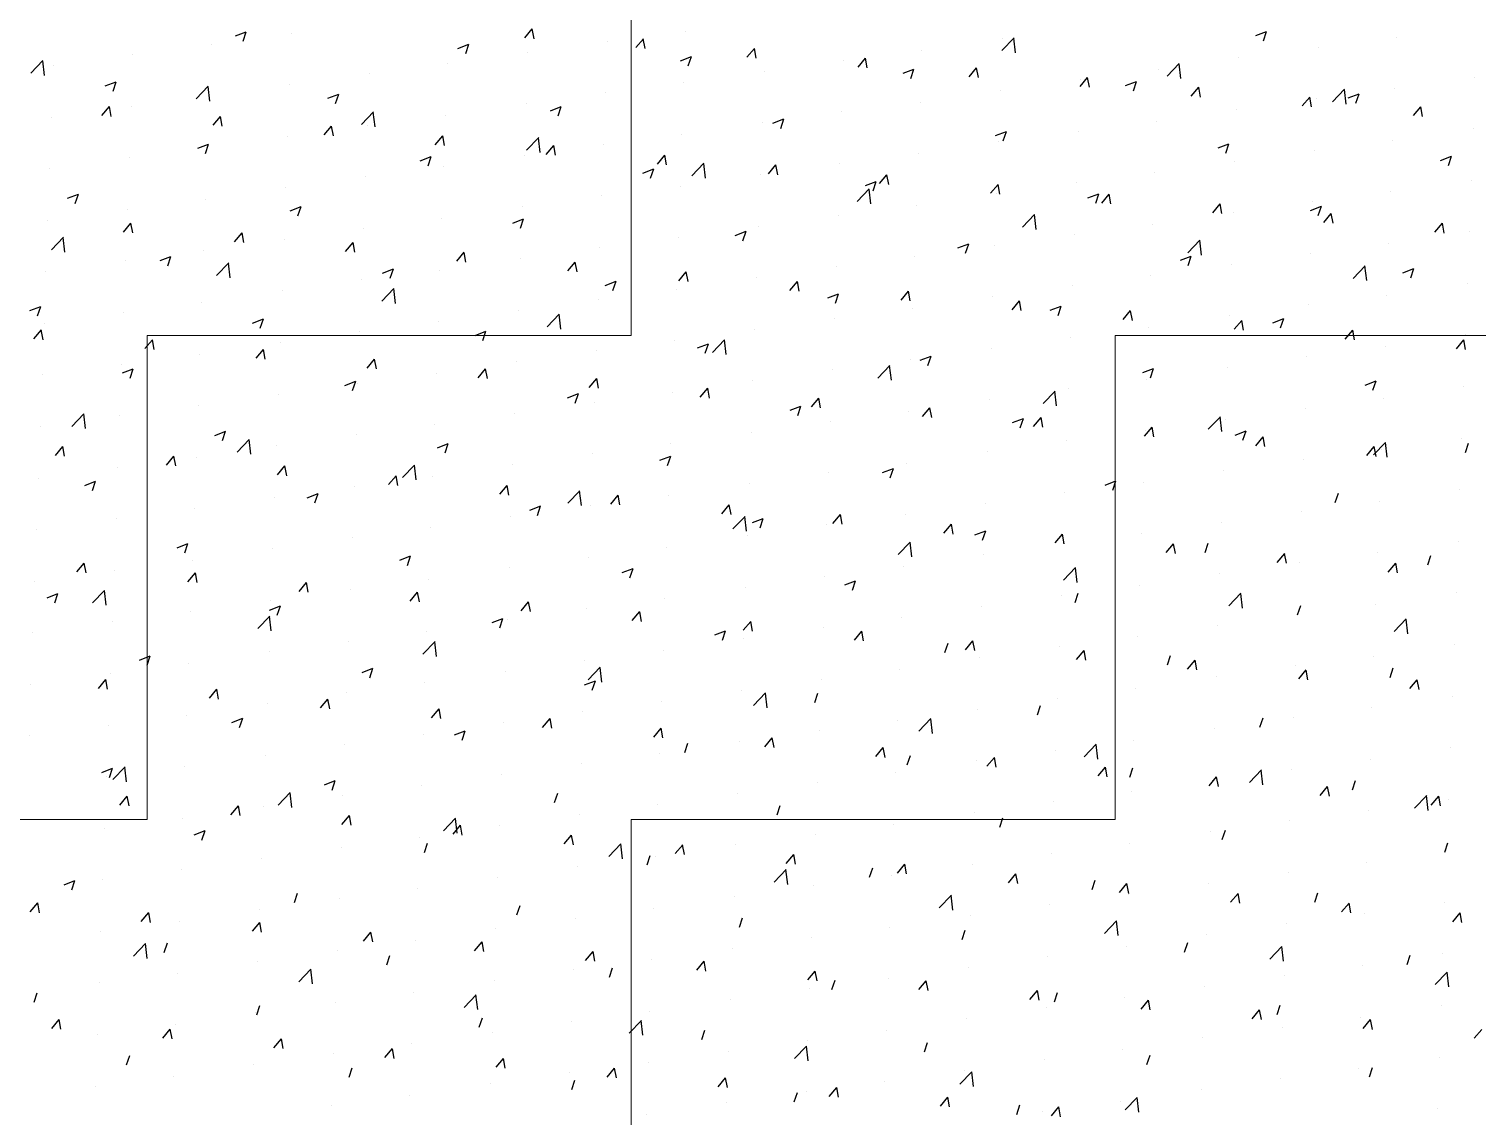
# Model space of a CAD drawing. Header units: millimetres. Extents: x 331487 to 517269, y 198509 to 399936.
# Drawn here: x 416372 to 417307, y 396661 to 397362 of the extents above; entities that cross this region are included whole.
import ezdxf

# ---------------------------------------------------------------- set-up
doc = ezdxf.new("R2010")
doc.units = ezdxf.units.MM
doc.header["$MEASUREMENT"] = 0
doc.layers.add('9th_Hatch-4', color=252, linetype='Continuous', lineweight=5)
doc.layers.add('COLUMN', color=6, linetype='Continuous')

msp = doc.modelspace()

# ---------------------------------------------------------------- linework, layer by layer
at = {"layer": '9th_Hatch-4', "linetype": 'Continuous'}
for p, q in [((416761.16, 397164.61), (416761.16, 397477.11)), ((416448.66, 397164.61), (416761.16, 397164.61)), ((416448.66, 396852.11), (416448.66, 397164.61)), ((417073.66, 397164.61), (417386.16, 397164.61)), ((417073.66, 396852.11), (417073.66, 397164.61)), ((416136.16, 396852.11), (416448.66, 396852.11)), ((416761.16, 396852.11), (417073.66, 396852.11)), ((416761.16, 396539.61), (416761.16, 396852.11))]:
    msp.add_line(p, q, dxfattribs=at)
at = {"layer": 'COLUMN', "color": 2, "linetype": 'Continuous'}
for p, q in [((416505.64, 397357.87), (416512.64, 397360.56)), ((416510.61, 397354.51), (416512.63, 397360.56)), ((416692.49, 397356.63), (416697.31, 397362.37)), ((416698.46, 397356.1), (416697.31, 397362.37)), ((416796.37, 397360.85), (416796.37, 397360.85)), ((417164.51, 397358.09), (417171.51, 397360.78)), ((417169.48, 397354.73), (417171.51, 397360.77)), ((416490, 397352.26), (416490, 397352.26)), ((416541.94, 397359.75), (416541.94, 397359.75)), ((416649.35, 397349.86), (416656.35, 397352.55)), ((416654.32, 397346.5), (416656.35, 397352.55)), ((416745.86, 397354.45), (416745.86, 397354.45)), ((416764.22, 397350.35), (416769.04, 397356.1)), ((416770.19, 397349.82), (416769.03, 397356.09)), ((417000.6, 397348.46), (417008.39, 397356.58)), ((417000.89, 397356), (417000.89, 397356)), ((417009.41, 397346.99), (417008.31, 397356.49)), ((417255.32, 397357.09), (417255.32, 397357.09)), ((416373.52, 397333.81), (416381.31, 397341.92)), ((416382.32, 397332.34), (416381.22, 397341.83)), ((416439.49, 397345.85), (416439.49, 397345.85)), ((416694.52, 397347.4), (416694.52, 397347.4)), ((416793.06, 397341.85), (416800.07, 397344.54)), ((416798.03, 397338.5), (416800.06, 397344.54)), ((416835.94, 397344.08), (416840.76, 397349.82)), ((416841.92, 397343.55), (416840.76, 397349.82)), ((416898.44, 397342.1), (416898.44, 397342.1)), ((416907.67, 397337.8), (416912.49, 397343.55)), ((416913.64, 397337.27), (416912.49, 397343.54)), ((416948.95, 397348.5), (416948.95, 397348.5)), ((417153.46, 397343.65), (417153.46, 397343.65)), ((417204.81, 397350.69), (417204.81, 397350.69)), ((416388.15, 397338.81), (416388.15, 397338.81)), ((416592.07, 397333.5), (416592.07, 397333.5)), ((416642.58, 397339.91), (416642.58, 397339.91)), ((416847.09, 397335.06), (416847.09, 397335.06)), ((416936.78, 397333.84), (416943.78, 397336.53)), ((416941.75, 397330.49), (416943.77, 397336.53)), ((416979.39, 397331.53), (416984.22, 397337.27)), ((416985.37, 397331), (416984.21, 397337.26)), ((417101.53, 397336.15), (417101.53, 397336.15)), ((417107.33, 397331.91), (417115.12, 397340.02)), ((417116.13, 397330.44), (417115.03, 397339.94)), ((416421.62, 397325.62), (416428.62, 397328.3)), ((416426.58, 397322.26), (416428.61, 397328.3)), ((416480.24, 397317.25), (416488.03, 397325.37)), ((416489.05, 397315.79), (416487.94, 397325.28)), ((416540.72, 397326.46), (416540.72, 397326.46)), ((416795.16, 397327.56), (416795.16, 397327.56)), ((417051.02, 397329.75), (417051.02, 397329.75)), ((417051.12, 397325.25), (417055.94, 397331)), ((417057.09, 397324.72), (417055.94, 397330.99)), ((417080.49, 397325.84), (417087.49, 397328.52)), ((417085.46, 397322.48), (417087.49, 397328.52)), ((417122.85, 397318.98), (417127.67, 397324.72)), ((417128.82, 397318.45), (417127.66, 397324.71)), ((417214.05, 397315.35), (417221.84, 397323.47)), ((417222.86, 397313.89), (417221.75, 397323.38)), ((417254.1, 397323.8), (417254.1, 397323.8)), ((417306.04, 397331.3), (417306.04, 397331.3)), ((416488.79, 397318.97), (416488.79, 397318.97)), ((416565.33, 397317.61), (416572.33, 397320.3)), ((416570.3, 397314.25), (416572.33, 397320.29)), ((416693.3, 397314.11), (416693.3, 397314.11)), ((416744.65, 397321.16), (416744.65, 397321.16)), ((416947.73, 397315.21), (416947.73, 397315.21)), ((416999.67, 397322.71), (416999.67, 397322.71)), ((417194.57, 397312.7), (417199.39, 397318.45)), ((417200.55, 397312.17), (417199.39, 397318.44)), ((417203.59, 397317.4), (417203.59, 397317.4)), ((417224.2, 397317.83), (417231.2, 397320.51)), ((417229.17, 397314.47), (417231.2, 397320.51)), ((416386.93, 397305.52), (416386.93, 397305.52)), ((416419.46, 397306.51), (416424.28, 397312.25)), ((416425.44, 397305.98), (416424.28, 397312.25)), ((416438.28, 397312.56), (416438.28, 397312.56)), ((416491.19, 397300.23), (416496.01, 397305.98)), ((416497.16, 397299.7), (416496.01, 397305.97)), ((416586.97, 397300.7), (416594.75, 397308.82)), ((416595.77, 397299.23), (416594.67, 397308.73)), ((416641.36, 397306.62), (416641.36, 397306.62)), ((416709.04, 397309.6), (416716.04, 397312.29)), ((416714.01, 397306.24), (416716.04, 397312.29)), ((416852.75, 397301.59), (416859.76, 397304.28)), ((416857.72, 397298.23), (416859.75, 397304.28)), ((416897.22, 397308.81), (416897.22, 397308.81)), ((417152.25, 397310.36), (417152.25, 397310.36)), ((417266.3, 397306.43), (417271.12, 397312.17)), ((417272.27, 397305.9), (417271.12, 397312.16)), ((416562.91, 397293.96), (416567.73, 397299.7)), ((416568.89, 397293.43), (416567.73, 397299.7)), ((416590.85, 397300.22), (416590.85, 397300.22)), ((416845.88, 397301.77), (416845.88, 397301.77)), ((416996.47, 397293.58), (417003.47, 397296.27)), ((417001.44, 397290.23), (417003.46, 397296.27)), ((417049.8, 397296.46), (417049.8, 397296.46)), ((417100.31, 397302.86), (417100.31, 397302.86)), ((417304.83, 397298.01), (417304.83, 397298.01)), ((416481.31, 397285.36), (416488.31, 397288.04)), ((416486.28, 397282), (416488.3, 397288.04)), ((416487.57, 397285.68), (416487.57, 397285.68)), ((416539.51, 397293.17), (416539.51, 397293.17)), ((416634.64, 397287.68), (416639.46, 397293.43)), ((416640.61, 397287.15), (416639.46, 397293.42)), ((416693.69, 397284.15), (416701.48, 397292.27)), ((416702.5, 397282.68), (416701.39, 397292.18)), ((416706.37, 397281.41), (416711.19, 397287.15)), ((416712.34, 397280.88), (416711.18, 397287.15)), ((416743.43, 397287.87), (416743.43, 397287.87)), ((416793.94, 397294.27), (416793.94, 397294.27)), ((416998.46, 397289.42), (416998.46, 397289.42)), ((417140.18, 397285.57), (417147.18, 397288.26)), ((417145.15, 397282.22), (417147.18, 397288.26)), ((417252.89, 397290.51), (417252.89, 397290.51)), ((416437.06, 397279.27), (416437.06, 397279.27)), ((416625.02, 397277.35), (416632.02, 397280.03)), ((416629.99, 397273.99), (416632.02, 397280.03)), ((416692.09, 397280.83), (416692.09, 397280.83)), ((416778.09, 397275.13), (416782.91, 397280.88)), ((416784.07, 397274.6), (416782.91, 397280.87)), ((416946.52, 397281.92), (416946.52, 397281.92)), ((417151.03, 397277.07), (417151.03, 397277.07)), ((417202.38, 397284.11), (417202.38, 397284.11)), ((417283.89, 397277.56), (417290.89, 397280.25)), ((417288.86, 397274.21), (417290.89, 397280.25)), ((416385.72, 397272.23), (416385.72, 397272.23)), ((416589.64, 397266.93), (416589.64, 397266.93)), ((416640.15, 397273.33), (416640.15, 397273.33)), ((416768.73, 397269.34), (416775.73, 397272.03)), ((416773.7, 397265.98), (416775.73, 397272.02)), ((416800.41, 397267.6), (416808.2, 397275.72)), ((416809.22, 397266.13), (416808.12, 397275.63)), ((416844.66, 397268.48), (416844.66, 397268.48)), ((416849.82, 397268.86), (416854.64, 397274.6)), ((416855.79, 397268.33), (416854.64, 397274.6)), ((416896.01, 397275.52), (416896.01, 397275.52)), ((416921.54, 397262.58), (416926.36, 397268.33)), ((416927.52, 397262.05), (416926.36, 397268.32)), ((417099.09, 397269.57), (417099.09, 397269.57)), ((416538.29, 397259.88), (416538.29, 397259.88)), ((416792.72, 397260.98), (416792.72, 397260.98)), ((416907.14, 397251.05), (416914.93, 397259.16)), ((416912.44, 397261.33), (416919.45, 397264.02)), ((416915.94, 397249.58), (416914.84, 397259.08)), ((416917.41, 397257.97), (416919.44, 397264.02)), ((416993.27, 397256.31), (416998.09, 397262.05)), ((416999.24, 397255.78), (416998.09, 397262.05)), ((417048.58, 397263.17), (417048.58, 397263.17)), ((417303.61, 397264.72), (417303.61, 397264.72)), ((416397.28, 397253.1), (416404.29, 397255.79)), ((416402.25, 397249.75), (416404.28, 397255.79)), ((416486.35, 397252.39), (416486.35, 397252.39)), ((416742.21, 397254.58), (416742.21, 397254.58)), ((416945.3, 397248.63), (416945.3, 397248.63)), ((416997.24, 397256.13), (416997.24, 397256.13)), ((417056.16, 397253.32), (417063.16, 397256.01)), ((417061.13, 397249.96), (417063.15, 397256.01)), ((417065, 397250.03), (417069.82, 397255.78)), ((417070.97, 397249.5), (417069.81, 397255.77)), ((417136.72, 397243.76), (417141.54, 397249.5)), ((417142.7, 397243.23), (417141.54, 397249.5)), ((417201.16, 397250.82), (417201.16, 397250.82)), ((417251.67, 397257.22), (417251.67, 397257.22)), ((416384.5, 397238.94), (416384.5, 397238.94)), ((416435.84, 397245.99), (416435.84, 397245.99)), ((416541, 397245.09), (416548, 397247.78)), ((416545.97, 397241.74), (416547.99, 397247.78)), ((416638.93, 397240.04), (416638.93, 397240.04)), ((416684.71, 397237.08), (416691.71, 397239.77)), ((416689.68, 397233.73), (416691.71, 397239.77)), ((416690.87, 397247.54), (416690.87, 397247.54)), ((416894.79, 397242.23), (416894.79, 397242.23)), ((417013.86, 397234.49), (417021.65, 397242.61)), ((417022.67, 397233.03), (417021.56, 397242.52)), ((417149.82, 397243.78), (417149.82, 397243.78)), ((417199.87, 397245.31), (417206.87, 397248)), ((417204.84, 397241.95), (417206.87, 397248)), ((417208.45, 397237.48), (417213.27, 397243.23)), ((417214.42, 397236.95), (417213.27, 397243.22)), ((416433.34, 397231.29), (416438.16, 397237.04)), ((416439.31, 397230.76), (416438.15, 397237.03)), ((416505.06, 397225.02), (416509.88, 397230.76)), ((416511.04, 397224.48), (416509.88, 397230.75)), ((416588.42, 397233.64), (416588.42, 397233.64)), ((416828.42, 397229.08), (416835.42, 397231.76)), ((416833.39, 397225.72), (416835.42, 397231.76)), ((416843.45, 397235.19), (416843.45, 397235.19)), ((417047.37, 397229.88), (417047.37, 397229.88)), ((417097.88, 397236.28), (417097.88, 397236.28)), ((417280.17, 397231.21), (417284.99, 397236.95)), ((417286.15, 397230.68), (417284.99, 397236.94)), ((417302.39, 397231.43), (417302.39, 397231.43)), ((416386.77, 397219.84), (416394.56, 397227.96)), ((416395.58, 397218.37), (416394.48, 397227.87)), ((416537.08, 397226.6), (416537.08, 397226.6)), ((416576.79, 397218.74), (416581.61, 397224.49)), ((416582.76, 397218.21), (416581.61, 397224.48)), ((416741, 397221.29), (416741, 397221.29)), ((416791.51, 397227.69), (416791.51, 397227.69)), ((416972.14, 397221.07), (416979.14, 397223.75)), ((416977.1, 397217.71), (416979.13, 397223.75)), ((416996.02, 397222.84), (416996.02, 397222.84)), ((417120.59, 397217.94), (417128.37, 397226.06)), ((417129.39, 397216.47), (417128.29, 397225.97)), ((417250.46, 397223.93), (417250.46, 397223.93)), ((416434.63, 397212.7), (416434.63, 397212.7)), ((416456.97, 397212.84), (416463.98, 397215.53)), ((416461.94, 397209.48), (416463.97, 397215.53)), ((416485.14, 397219.1), (416485.14, 397219.1)), ((416493.5, 397203.29), (416501.29, 397211.41)), ((416502.31, 397201.82), (416501.2, 397211.32)), ((416648.51, 397212.46), (416653.34, 397218.21)), ((416654.49, 397211.93), (416653.33, 397218.2)), ((416689.65, 397214.25), (416689.65, 397214.25)), ((416720.24, 397206.19), (416725.06, 397211.93)), ((416726.21, 397205.66), (416725.06, 397211.93)), ((416944.09, 397215.34), (416944.09, 397215.34)), ((417115.85, 397213.06), (417122.85, 397215.75)), ((417120.82, 397209.7), (417122.85, 397215.74)), ((417199.94, 397217.53), (417199.94, 397217.53)), ((416383.28, 397205.65), (416383.28, 397205.65)), ((416600.69, 397204.83), (416607.69, 397207.52)), ((416605.66, 397201.47), (416607.68, 397207.52)), ((416637.72, 397206.75), (416637.72, 397206.75)), ((416791.97, 397199.91), (416796.79, 397205.66)), ((416797.94, 397199.38), (416796.78, 397205.65)), ((416842.23, 397201.9), (416842.23, 397201.9)), ((416893.57, 397208.94), (416893.57, 397208.94)), ((417096.66, 397202.99), (417096.66, 397202.99)), ((417148.6, 397210.49), (417148.6, 397210.49)), ((417227.31, 397201.39), (417235.1, 397209.51)), ((417236.12, 397199.92), (417235.01, 397209.42)), ((417259.56, 397205.05), (417266.56, 397207.74)), ((417264.53, 397201.69), (417266.56, 397207.74)), ((416535.86, 397193.31), (416535.86, 397193.31)), ((416587.2, 397200.35), (416587.2, 397200.35)), ((416600.22, 397186.74), (416608.01, 397194.86)), ((416609.03, 397185.27), (416607.93, 397194.77)), ((416744.4, 397196.82), (416751.4, 397199.51)), ((416749.37, 397193.47), (416751.4, 397199.51)), ((416790.29, 397194.4), (416790.29, 397194.4)), ((416863.69, 397193.64), (416868.51, 397199.38)), ((416869.67, 397193.11), (416868.51, 397199.38)), ((416935.42, 397187.36), (416940.24, 397193.11)), ((416941.39, 397186.83), (416940.24, 397193.1)), ((417046.15, 397196.59), (417046.15, 397196.59)), ((417301.18, 397198.14), (417301.18, 397198.14)), ((416372.95, 397180.59), (416379.95, 397183.27)), ((416377.92, 397177.23), (416379.95, 397183.27)), ((416483.92, 397185.81), (416483.92, 397185.81)), ((416739.78, 397188), (416739.78, 397188)), ((416888.11, 397188.81), (416895.12, 397191.5)), ((416893.08, 397185.46), (416895.11, 397191.5)), ((416994.81, 397189.55), (416994.81, 397189.55)), ((417007.14, 397181.09), (417011.97, 397186.83)), ((417013.12, 397180.56), (417011.96, 397186.83)), ((417031.83, 397180.81), (417038.83, 397183.49)), ((417036.8, 397177.45), (417038.82, 397183.49)), ((417198.73, 397184.24), (417198.73, 397184.24)), ((417249.24, 397190.64), (417249.24, 397190.64)), ((416433.41, 397179.41), (416433.41, 397179.41)), ((416516.67, 397172.58), (416523.67, 397175.27)), ((416521.63, 397169.22), (416523.66, 397175.26)), ((416636.5, 397173.46), (416636.5, 397173.46)), ((416688.44, 397180.96), (416688.44, 397180.96)), ((416706.95, 397170.19), (416714.74, 397178.3)), ((416715.75, 397168.72), (416714.65, 397178.22)), ((416892.36, 397175.65), (416892.36, 397175.65)), ((416942.87, 397182.05), (416942.87, 397182.05)), ((417078.87, 397174.81), (417083.69, 397180.56)), ((417084.84, 397174.28), (417083.69, 397180.55)), ((417147.39, 397177.2), (417147.39, 397177.2)), ((417150.6, 397168.54), (417155.42, 397174.28)), ((417156.57, 397168.01), (417155.41, 397174.28)), ((417175.54, 397172.8), (417182.54, 397175.48)), ((417180.51, 397169.44), (417182.54, 397175.48)), ((416375.49, 397162.35), (416380.31, 397168.09)), ((416381.46, 397161.82), (416380.3, 397168.08)), ((416382.07, 397172.37), (416382.07, 397172.37)), ((416585.99, 397167.06), (416585.99, 397167.06)), ((416660.38, 397164.57), (416667.38, 397167.26)), ((416665.35, 397161.21), (416667.38, 397167.26)), ((416841.01, 397168.61), (416841.01, 397168.61)), ((417095.45, 397169.7), (417095.45, 397169.7)), ((417222.32, 397162.26), (417227.14, 397168.01)), ((417228.3, 397161.73), (417227.14, 397168)), ((417299.96, 397164.85), (417299.96, 397164.85)), ((416447.21, 397156.07), (416452.03, 397161.82)), ((416453.19, 397155.54), (416452.03, 397161.81)), ((416518.94, 397149.8), (416523.76, 397155.54)), ((416524.91, 397149.27), (416523.76, 397155.53)), ((416534.64, 397160.02), (416534.64, 397160.02)), ((416738.57, 397154.71), (416738.57, 397154.71)), ((416789.08, 397161.11), (416789.08, 397161.11)), ((416804.09, 397156.56), (416811.09, 397159.25)), ((416809.06, 397153.2), (416811.09, 397159.25)), ((416813.67, 397153.63), (416821.46, 397161.75)), ((416822.48, 397152.17), (416821.37, 397161.66)), ((416993.59, 397156.26), (416993.59, 397156.26)), ((417044.94, 397163.3), (417044.94, 397163.3)), ((417248.02, 397157.35), (417248.02, 397157.35)), ((417294.05, 397155.99), (417298.87, 397161.73)), ((417300.02, 397155.46), (417298.87, 397161.73)), ((416432.2, 397146.12), (416432.2, 397146.12)), ((416482.71, 397152.52), (416482.71, 397152.52)), ((416590.66, 397143.52), (416595.48, 397149.27)), ((416596.64, 397142.99), (416595.48, 397149.26)), ((416687.22, 397147.67), (416687.22, 397147.67)), ((416941.65, 397148.76), (416941.65, 397148.76)), ((416947.8, 397148.55), (416954.81, 397151.24)), ((416952.77, 397145.2), (416954.8, 397151.24)), ((417197.51, 397150.95), (417197.51, 397150.95)), ((416380.85, 397139.08), (416380.85, 397139.08)), ((416432.64, 397140.33), (416439.64, 397143.01)), ((416437.61, 397136.97), (416439.64, 397143.01)), ((416635.28, 397140.17), (416635.28, 397140.17)), ((416662.39, 397137.25), (416667.21, 397142.99)), ((416668.36, 397136.71), (416667.21, 397142.98)), ((416734.12, 397130.97), (416738.94, 397136.72)), ((416740.09, 397130.44), (416738.93, 397136.71)), ((416891.14, 397142.36), (416891.14, 397142.36)), ((416920.4, 397137.08), (416928.18, 397145.2)), ((416929.2, 397135.61), (416928.1, 397145.11)), ((417091.52, 397140.54), (417098.52, 397143.23)), ((417094.23, 397136.41), (417094.23, 397136.41)), ((417096.49, 397137.19), (417098.51, 397143.23)), ((417146.17, 397143.91), (417146.17, 397143.91)), ((416533.43, 397126.73), (416533.43, 397126.73)), ((416576.36, 397132.32), (416583.36, 397135)), ((416581.33, 397128.96), (416583.35, 397135)), ((416584.77, 397133.77), (416584.77, 397133.77)), ((416720.07, 397124.31), (416727.07, 397127)), ((416725.04, 397120.95), (416727.07, 397126.99)), ((416787.86, 397127.82), (416787.86, 397127.82)), ((416805.84, 397124.7), (416810.66, 397130.44)), ((416811.82, 397124.16), (416810.66, 397130.43)), ((416839.8, 397135.32), (416839.8, 397135.32)), ((417027.12, 397120.53), (417034.91, 397128.65)), ((417035.93, 397119.06), (417034.82, 397128.56)), ((417043.72, 397130.01), (417043.72, 397130.01)), ((417235.23, 397132.53), (417242.23, 397135.22)), ((417240.2, 397129.18), (417242.23, 397135.22)), ((417298.75, 397131.56), (417298.75, 397131.56)), ((416481.49, 397119.23), (416481.49, 397119.23)), ((416737.35, 397121.42), (416737.35, 397121.42)), ((416863.78, 397116.3), (416870.78, 397118.99)), ((416868.75, 397112.94), (416870.78, 397118.99)), ((416877.57, 397118.42), (416882.39, 397124.17)), ((416883.54, 397117.89), (416882.39, 397124.16)), ((416949.29, 397112.14), (416954.11, 397117.89)), ((416955.27, 397111.61), (416954.11, 397117.88)), ((416992.38, 397122.97), (416992.38, 397122.97)), ((417196.3, 397117.66), (417196.3, 397117.66)), ((417246.81, 397124.06), (417246.81, 397124.06)), ((416400.03, 397105.88), (416407.82, 397114)), ((416408.84, 397104.41), (416407.73, 397113.91)), ((416430.98, 397112.83), (416430.98, 397112.83)), ((416686.01, 397114.38), (416686.01, 397114.38)), ((416889.93, 397109.07), (416889.93, 397109.07)), ((416940.44, 397115.47), (416940.44, 397115.47)), ((417007.49, 397108.29), (417014.5, 397110.98)), ((417012.46, 397104.93), (417014.49, 397110.98)), ((417021.02, 397105.87), (417025.84, 397111.61)), ((417026.99, 397105.34), (417025.84, 397111.61)), ((417133.84, 397103.98), (417141.63, 397112.1)), ((417142.65, 397102.51), (417141.55, 397112.01)), ((417144.95, 397110.62), (417144.95, 397110.62)), ((416379.64, 397105.79), (416379.64, 397105.79)), ((416492.33, 397100.06), (416499.34, 397102.75)), ((416497.3, 397096.71), (416499.33, 397102.75)), ((416583.56, 397100.48), (416583.56, 397100.48)), ((416634.07, 397106.88), (416634.07, 397106.88)), ((416838.58, 397102.03), (416838.58, 397102.03)), ((417092.75, 397099.59), (417097.57, 397105.34)), ((417093.01, 397103.12), (417093.01, 397103.12)), ((417098.72, 397099.06), (417097.56, 397105.33)), ((417151.21, 397100.28), (417158.21, 397102.97)), ((417156.18, 397096.92), (417158.2, 397102.97)), ((417164.47, 397093.32), (417169.29, 397099.06)), ((417170.45, 397092.79), (417169.29, 397099.06)), ((416389.36, 397087.13), (416394.18, 397092.87)), ((416395.33, 397086.6), (416394.18, 397092.86)), ((416506.76, 397089.33), (416514.55, 397097.44)), ((416515.56, 397087.86), (416514.46, 397097.36)), ((416532.21, 397093.44), (416532.21, 397093.44)), ((416636.05, 397092.05), (416643.05, 397094.74)), ((416641.02, 397088.7), (416643.04, 397094.74)), ((416786.64, 397094.53), (416786.64, 397094.53)), ((416991.16, 397089.68), (416991.16, 397089.68)), ((417042.5, 397096.72), (417042.5, 397096.72)), ((417236.2, 397087.04), (417241.02, 397092.79)), ((417240.57, 397087.43), (417248.36, 397095.54)), ((417242.17, 397086.51), (417241.02, 397092.78)), ((417245.59, 397090.77), (417245.59, 397090.77)), ((417249.37, 397085.96), (417248.27, 397095.46)), ((417297.53, 397098.27), (417297.53, 397098.27)), ((417299.89, 397088.92), (417301.92, 397094.96)), ((416461.09, 397080.85), (416465.91, 397086.6)), ((416467.06, 397080.32), (416465.9, 397086.59)), ((416480.27, 397085.94), (416480.27, 397085.94)), ((416532.81, 397074.58), (416537.63, 397080.32)), ((416538.79, 397074.05), (416537.63, 397080.31)), ((416613.48, 397072.77), (416621.27, 397080.89)), ((416622.29, 397071.31), (416621.18, 397080.8)), ((416684.79, 397081.09), (416684.79, 397081.09)), ((416736.13, 397088.13), (416736.13, 397088.13)), ((416779.76, 397084.05), (416786.76, 397086.73)), ((416784.73, 397080.69), (416786.76, 397086.73)), ((416939.22, 397082.18), (416939.22, 397082.18)), ((417195.08, 397084.37), (417195.08, 397084.37)), ((416378.42, 397072.5), (416378.42, 397072.5)), ((416408.31, 397067.81), (416415.31, 397070.5)), ((416413.28, 397064.45), (416415.31, 397070.5)), ((416429.76, 397079.54), (416429.76, 397079.54)), ((416604.54, 397068.3), (416609.36, 397074.05)), ((416610.51, 397067.77), (416609.36, 397074.04)), ((416632.85, 397073.59), (416632.85, 397073.59)), ((416888.71, 397075.78), (416888.71, 397075.78)), ((416923.47, 397076.04), (416930.47, 397078.72)), ((416928.44, 397072.68), (416930.47, 397078.72)), ((417067.19, 397068.03), (417074.19, 397070.72)), ((417072.15, 397064.67), (417074.18, 397070.71)), ((417143.74, 397077.33), (417143.74, 397077.33)), ((416552.02, 397059.8), (416559.03, 397062.49)), ((416556.99, 397056.44), (416559.02, 397062.49)), ((416582.34, 397067.19), (416582.34, 397067.19)), ((416676.27, 397062.03), (416681.09, 397067.77)), ((416682.24, 397061.5), (416681.08, 397067.76)), ((416720.21, 397056.22), (416727.99, 397064.34)), ((416729.01, 397054.75), (416727.91, 397064.25)), ((416747.99, 397055.75), (416752.81, 397061.5)), ((416753.96, 397055.22), (416752.81, 397061.49)), ((416785.43, 397061.24), (416785.43, 397061.24)), ((416837.37, 397068.74), (416837.37, 397068.74)), ((417041.29, 397063.43), (417041.29, 397063.43)), ((417091.8, 397069.83), (417091.8, 397069.83)), ((417215.87, 397056.66), (417217.9, 397062.71)), ((417296.31, 397064.98), (417296.31, 397064.98)), ((416479.06, 397052.65), (416479.06, 397052.65)), ((416531, 397060.15), (416531, 397060.15)), ((416695.74, 397051.79), (416702.74, 397054.48)), ((416700.71, 397048.44), (416702.73, 397054.48)), ((416734.92, 397054.84), (416734.92, 397054.84)), ((416819.72, 397049.48), (416824.54, 397055.22)), ((416825.69, 397048.95), (416824.53, 397055.21)), ((416989.94, 397056.39), (416989.94, 397056.39)), ((417244.38, 397057.49), (417244.38, 397057.49)), ((416428.55, 397046.25), (416428.55, 397046.25)), ((416683.57, 397047.8), (416683.57, 397047.8)), ((416826.93, 397039.67), (416834.72, 397047.79)), ((416835.74, 397038.2), (416834.63, 397047.7)), ((416839.45, 397043.78), (416846.45, 397046.47)), ((416844.42, 397040.43), (416846.45, 397046.47)), ((416887.49, 397042.49), (416887.49, 397042.49)), ((416891.44, 397043.2), (416896.26, 397048.95)), ((416897.42, 397042.67), (416896.26, 397048.94)), ((416938.01, 397048.89), (416938.01, 397048.89)), ((416963.17, 397036.93), (416967.99, 397042.67)), ((416969.14, 397036.39), (416967.99, 397042.66)), ((417142.52, 397044.04), (417142.52, 397044.04)), ((417193.86, 397051.08), (417193.86, 397051.08)), ((416377.2, 397039.21), (416377.2, 397039.21)), ((416581.12, 397033.9), (416581.12, 397033.9)), ((416631.64, 397040.3), (416631.64, 397040.3)), ((416836.15, 397035.45), (416836.15, 397035.45)), ((416983.16, 397035.78), (416990.16, 397038.46)), ((416988.13, 397032.42), (416990.16, 397038.46)), ((417034.9, 397030.65), (417039.72, 397036.4)), ((417040.87, 397030.12), (417039.71, 397036.39)), ((417090.58, 397036.54), (417090.58, 397036.54)), ((416468, 397027.55), (416475, 397030.24)), ((416472.97, 397024.19), (416475, 397030.23)), ((416529.78, 397026.86), (416529.78, 397026.86)), ((416784.21, 397027.95), (416784.21, 397027.95)), ((416933.65, 397023.12), (416941.44, 397031.24)), ((416942.46, 397021.65), (416941.36, 397031.15)), ((417040.07, 397030.14), (417040.07, 397030.14)), ((417106.62, 397024.38), (417111.44, 397030.12)), ((417112.59, 397023.84), (417111.44, 397030.11)), ((417131.85, 397024.41), (417133.87, 397030.45)), ((417178.35, 397018.1), (417183.17, 397023.85)), ((417184.32, 397017.57), (417183.16, 397023.84)), ((417243.16, 397024.2), (417243.16, 397024.2)), ((417295.1, 397031.69), (417295.1, 397031.69)), ((416403.24, 397011.91), (416408.06, 397017.65)), ((416409.21, 397011.38), (416408.05, 397017.65)), ((416477.84, 397019.36), (416477.84, 397019.36)), ((416611.71, 397019.54), (416618.72, 397022.23)), ((416616.68, 397016.18), (416618.71, 397022.23)), ((416682.36, 397014.51), (416682.36, 397014.51)), ((416733.7, 397021.55), (416733.7, 397021.55)), ((416936.79, 397015.6), (416936.79, 397015.6)), ((416988.73, 397023.1), (416988.73, 397023.1)), ((417040.38, 397006.57), (417048.17, 397014.68)), ((417049.18, 397005.1), (417048.08, 397014.6)), ((417192.65, 397017.79), (417192.65, 397017.79)), ((417250.07, 397011.82), (417254.89, 397017.57)), ((417256.05, 397011.29), (417254.89, 397017.56)), ((417275.56, 397016.4), (417277.59, 397022.44)), ((416375.99, 397005.92), (416375.99, 397005.92)), ((416427.33, 397012.96), (416427.33, 397012.96)), ((416474.96, 397005.63), (416479.78, 397011.38)), ((416480.94, 397005.1), (416479.78, 397011.37)), ((416546.69, 396999.36), (416551.51, 397005.1)), ((416552.66, 396998.83), (416551.51, 397005.1)), ((416630.42, 397007.01), (416630.42, 397007.01)), ((416755.43, 397011.53), (416762.43, 397014.22)), ((416760.4, 397008.17), (416762.42, 397014.22)), ((416886.28, 397009.2), (416886.28, 397009.2)), ((416899.14, 397003.52), (416906.14, 397006.21)), ((416904.11, 397000.17), (416906.14, 397006.21)), ((417141.31, 397010.75), (417141.31, 397010.75)), ((416383.98, 396995.3), (416390.98, 396997.98)), ((416388.95, 396991.94), (416390.98, 396997.98)), ((416413.29, 396991.91), (416421.08, 397000.03)), ((416422.1, 396990.45), (416420.99, 396999.94)), ((416579.91, 397000.61), (416579.91, 397000.61)), ((416618.41, 396993.08), (416623.24, 396998.83)), ((416624.39, 396992.55), (416623.23, 396998.82)), ((416834.94, 397002.16), (416834.94, 397002.16)), ((417038.86, 396996.85), (417038.86, 396996.85)), ((417047.82, 396992.16), (417049.85, 396998.2)), ((417089.37, 397003.26), (417089.37, 397003.26)), ((417147.1, 396990.01), (417154.89, 396998.13)), ((417155.91, 396988.55), (417154.8, 396998.04)), ((417293.88, 396998.4), (417293.88, 396998.4)), ((416527.69, 396987.29), (416534.69, 396989.97)), ((416528.57, 396993.57), (416528.57, 396993.57)), ((416532.66, 396983.93), (416534.69, 396989.97)), ((416690.14, 396986.81), (416694.96, 396992.55)), ((416696.11, 396986.28), (416694.96, 396992.54)), ((416732.49, 396988.26), (416732.49, 396988.26)), ((416761.87, 396980.53), (416766.69, 396986.28)), ((416783, 396994.66), (416783, 396994.66)), ((416987.51, 396989.81), (416987.51, 396989.81)), ((417191.54, 396984.15), (417193.56, 396990.19)), ((417241.94, 396990.91), (417241.94, 396990.91)), ((416426.12, 396979.67), (416426.12, 396979.67)), ((416476.63, 396986.07), (416476.63, 396986.07)), ((416520.01, 396975.36), (416527.8, 396983.48)), ((416528.82, 396973.89), (416527.72, 396983.39)), ((416671.41, 396979.28), (416678.41, 396981.97)), ((416676.38, 396975.92), (416678.4, 396981.96)), ((416681.14, 396981.22), (416681.14, 396981.22)), ((416767.84, 396980), (416766.68, 396986.27)), ((416833.59, 396974.26), (416838.41, 396980)), ((416839.57, 396973.73), (416838.41, 396979.99)), ((416935.57, 396982.31), (416935.57, 396982.31)), ((417140.09, 396977.46), (417140.09, 396977.46)), ((417191.43, 396984.5), (417191.43, 396984.5)), ((417253.83, 396973.46), (417261.61, 396981.58)), ((417262.63, 396971.99), (417261.53, 396981.49)), ((416374.77, 396972.63), (416374.77, 396972.63)), ((416629.2, 396973.72), (416629.2, 396973.72)), ((416815.12, 396971.27), (416822.12, 396973.96)), ((416820.09, 396967.91), (416822.12, 396973.96)), ((416833.72, 396968.87), (416833.72, 396968.87)), ((416885.06, 396975.91), (416885.06, 396975.91)), ((416905.32, 396967.98), (416910.14, 396973.73)), ((416911.29, 396967.45), (416910.14, 396973.72)), ((417088.15, 396969.97), (417088.15, 396969.97)), ((416527.35, 396960.28), (416527.35, 396960.28)), ((416578.69, 396967.32), (416578.69, 396967.32)), ((416626.74, 396958.81), (416634.53, 396966.93)), ((416635.55, 396957.34), (416634.44, 396966.84)), ((416781.78, 396961.37), (416781.78, 396961.37)), ((416963.8, 396959.9), (416965.83, 396965.95)), ((416977.04, 396961.71), (416981.87, 396967.45)), ((416983.02, 396961.18), (416981.86, 396967.44)), ((417037.64, 396963.56), (417037.64, 396963.56)), ((417048.77, 396955.43), (417053.59, 396961.18)), ((417054.74, 396954.9), (417053.59, 396961.17)), ((417292.67, 396965.11), (417292.67, 396965.11)), ((416443.67, 396955.03), (416450.67, 396957.72)), ((416448.64, 396951.68), (416450.67, 396957.72)), ((416475.41, 396952.78), (416475.41, 396952.78)), ((416587.38, 396947.02), (416594.39, 396949.71)), ((416592.35, 396943.67), (416594.38, 396949.71)), ((416731.27, 396954.97), (416731.27, 396954.97)), ((416733.46, 396942.26), (416741.25, 396950.38)), ((416742.27, 396940.79), (416741.16, 396950.29)), ((416934.36, 396949.03), (416934.36, 396949.03)), ((416986.3, 396956.52), (416986.3, 396956.52)), ((417107.51, 396951.89), (417109.54, 396957.94)), ((417120.5, 396949.16), (417125.32, 396954.9)), ((417126.47, 396948.63), (417125.31, 396954.89)), ((417190.22, 396951.22), (417190.22, 396951.22)), ((417240.73, 396957.62), (417240.73, 396957.62)), ((417251.23, 396943.89), (417253.25, 396949.93)), ((416417.11, 396936.69), (416421.93, 396942.43)), ((416423.09, 396936.16), (416421.93, 396942.43)), ((416424.9, 396946.38), (416424.9, 396946.38)), ((416627.99, 396940.43), (416627.99, 396940.43)), ((416679.93, 396947.93), (416679.93, 396947.93)), ((416731.1, 396939.02), (416738.1, 396941.7)), ((416736.07, 396935.66), (416738.09, 396941.7)), ((416883.85, 396942.62), (416883.85, 396942.62)), ((417138.87, 396944.17), (417138.87, 396944.17)), ((417192.22, 396942.88), (417197.04, 396948.63)), ((417198.2, 396942.35), (417197.04, 396948.62)), ((417263.95, 396936.61), (417268.77, 396942.35)), ((417269.92, 396936.07), (417268.77, 396942.34)), ((416373.56, 396939.34), (416373.56, 396939.34)), ((416488.84, 396930.41), (416493.66, 396936.16)), ((416494.81, 396929.88), (416493.65, 396936.15)), ((416577.48, 396934.03), (416577.48, 396934.03)), ((416832.5, 396935.58), (416832.5, 396935.58)), ((416840.19, 396925.71), (416847.98, 396933.82)), ((416848.99, 396924.24), (416847.89, 396933.74)), ((416879.78, 396927.65), (416881.81, 396933.69)), ((417036.42, 396930.27), (417036.42, 396930.27)), ((417086.93, 396936.68), (417086.93, 396936.68)), ((417291.45, 396931.83), (417291.45, 396931.83)), ((416526.13, 396926.99), (416526.13, 396926.99)), ((416560.56, 396924.14), (416565.38, 396929.88)), ((416566.54, 396923.61), (416565.38, 396929.88)), ((416632.29, 396917.86), (416637.11, 396923.61)), ((416638.26, 396917.33), (416637.11, 396923.6)), ((416730.05, 396921.68), (416730.05, 396921.68)), ((416780.56, 396928.09), (416780.56, 396928.09)), ((416985.08, 396923.23), (416985.08, 396923.23)), ((417023.49, 396919.64), (417025.52, 396925.68)), ((417239.51, 396924.33), (417239.51, 396924.33)), ((416423.68, 396913.09), (416423.68, 396913.09)), ((416474.19, 396919.49), (416474.19, 396919.49)), ((416503.36, 396914.77), (416510.36, 396917.46)), ((416508.33, 396911.41), (416510.36, 396917.46)), ((416678.71, 396914.64), (416678.71, 396914.64)), ((416704.02, 396911.59), (416708.84, 396917.33)), ((416709.99, 396911.06), (416708.83, 396917.33)), ((416933.14, 396915.74), (416933.14, 396915.74)), ((416946.91, 396909.15), (416954.7, 396917.27)), ((416955.72, 396907.69), (416954.61, 396917.18)), ((417167.2, 396911.63), (417169.23, 396917.68)), ((417189, 396917.93), (417189, 396917.93)), ((416372.34, 396906.05), (416372.34, 396906.05)), ((416626.77, 396907.14), (416626.77, 396907.14)), ((416647.07, 396906.76), (416654.08, 396909.45)), ((416652.04, 396903.41), (416654.07, 396909.45)), ((416775.74, 396905.31), (416780.56, 396911.06)), ((416781.72, 396904.78), (416780.56, 396911.05)), ((416831.29, 396902.29), (416831.29, 396902.29)), ((416847.47, 396899.04), (416852.29, 396904.78)), ((416853.44, 396898.51), (416852.28, 396904.78)), ((416882.63, 396909.33), (416882.63, 396909.33)), ((417085.72, 396903.39), (417085.72, 396903.39)), ((417137.66, 396910.88), (417137.66, 396910.88)), ((416524.92, 396893.7), (416524.92, 396893.7)), ((416576.26, 396900.74), (416576.26, 396900.74)), ((416779.35, 396894.8), (416779.35, 396894.8)), ((416795.76, 396895.4), (416797.78, 396901.44)), ((416919.19, 396892.76), (416924.01, 396898.51)), ((416925.17, 396892.23), (416924.01, 396898.5)), ((416939.47, 396887.39), (416941.5, 396893.43)), ((417035.21, 396896.99), (417035.21, 396896.99)), ((417053.64, 396892.6), (417061.42, 396900.72)), ((417062.44, 396891.13), (417061.34, 396900.63)), ((417290.23, 396898.54), (417290.23, 396898.54)), ((416419.34, 396882.52), (416426.34, 396885.21)), ((416424.31, 396879.16), (416426.34, 396885.2)), ((416426.55, 396877.95), (416434.34, 396886.07)), ((416435.36, 396876.48), (416434.25, 396885.98)), ((416472.98, 396886.2), (416472.98, 396886.2)), ((416728.84, 396888.39), (416728.84, 396888.39)), ((416983.86, 396889.94), (416983.86, 396889.94)), ((416990.92, 396886.49), (416995.74, 396892.23)), ((416996.89, 396885.96), (416995.74, 396892.22)), ((417062.65, 396880.21), (417067.47, 396885.96)), ((417068.62, 396879.68), (417067.46, 396885.95)), ((417083.18, 396879.38), (417085.21, 396885.42)), ((417160.36, 396876.05), (417168.15, 396884.17)), ((417169.17, 396874.58), (417168.06, 396884.08)), ((417187.78, 396884.64), (417187.78, 396884.64)), ((417238.3, 396891.04), (417238.3, 396891.04)), ((416422.47, 396879.8), (416422.47, 396879.8)), ((416563.05, 396874.51), (416570.05, 396877.2)), ((416568.02, 396871.15), (416570.05, 396877.2)), ((416677.49, 396881.35), (416677.49, 396881.35)), ((416881.41, 396876.04), (416881.41, 396876.04)), ((416931.93, 396882.45), (416931.93, 396882.45)), ((417134.37, 396873.94), (417139.19, 396879.68)), ((417136.44, 396877.6), (417136.44, 396877.6)), ((417140.35, 396873.41), (417139.19, 396879.67)), ((417226.9, 396871.37), (417228.92, 396877.41)), ((416430.99, 396861.47), (416435.81, 396867.21)), ((416436.96, 396860.94), (416435.8, 396867.21)), ((416533.27, 396861.4), (416541.06, 396869.52)), ((416542.08, 396859.93), (416540.97, 396869.43)), ((416575.04, 396867.45), (416575.04, 396867.45)), ((416625.56, 396873.86), (416625.56, 396873.86)), ((416711.73, 396863.14), (416713.76, 396869.19)), ((416830.07, 396869), (416830.07, 396869)), ((417084.5, 396870.1), (417084.5, 396870.1)), ((417206.1, 396867.66), (417210.92, 396873.41)), ((417212.07, 396867.13), (417210.92, 396873.4)), ((417267.08, 396859.5), (417274.87, 396867.62)), ((417275.89, 396858.03), (417274.79, 396867.53)), ((417277.82, 396861.39), (417282.64, 396867.13)), ((417283.8, 396860.86), (417282.64, 396867.12)), ((417289.02, 396865.25), (417289.02, 396865.25)), ((416502.71, 396855.19), (416507.53, 396860.94)), ((416508.69, 396854.66), (416507.53, 396860.93)), ((416523.7, 396860.41), (416523.7, 396860.41)), ((416778.13, 396861.51), (416778.13, 396861.51)), ((416855.45, 396855.14), (416857.47, 396861.18)), ((416982.65, 396856.66), (416982.65, 396856.66)), ((417033.99, 396863.7), (417033.99, 396863.7)), ((417237.08, 396857.75), (417237.08, 396857.75)), ((416421.25, 396846.51), (416421.25, 396846.51)), ((416471.76, 396852.91), (416471.76, 396852.91)), ((416574.44, 396848.92), (416579.26, 396854.66)), ((416580.41, 396848.39), (416579.26, 396854.66)), ((416640, 396844.85), (416647.79, 396852.96)), ((416646.16, 396842.64), (416650.99, 396848.39)), ((416648.8, 396843.38), (416647.7, 396852.88)), ((416652.14, 396842.11), (416650.98, 396848.38)), ((416676.28, 396848.06), (416676.28, 396848.06)), ((416727.62, 396855.1), (416727.62, 396855.1)), ((416930.71, 396849.16), (416930.71, 396849.16)), ((416999.16, 396847.13), (417001.19, 396853.17)), ((417186.57, 396851.35), (417186.57, 396851.35)), ((416479.03, 396842.26), (416486.03, 396844.94)), ((416484, 396838.9), (416486.03, 396844.94)), ((416624.34, 396840.57), (416624.34, 396840.57)), ((416627.71, 396830.89), (416629.74, 396836.93)), ((416717.89, 396836.37), (416722.71, 396842.11)), ((416723.86, 396835.84), (416722.71, 396842.11)), ((416880.2, 396842.76), (416880.2, 396842.76)), ((417083.29, 396836.81), (417083.29, 396836.81)), ((417135.23, 396844.31), (417135.23, 396844.31)), ((417142.87, 396839.12), (417144.9, 396845.16)), ((417286.59, 396831.11), (417288.61, 396837.15)), ((416573.83, 396834.16), (416573.83, 396834.16)), ((416746.72, 396828.29), (416754.51, 396836.41)), ((416755.53, 396826.83), (416754.42, 396836.32)), ((416771.42, 396822.88), (416773.45, 396828.93)), ((416776.92, 396828.22), (416776.92, 396828.22)), ((416789.62, 396830.09), (416794.44, 396835.84)), ((416795.59, 396829.56), (416794.43, 396835.83)), ((416828.86, 396835.71), (416828.86, 396835.71)), ((416861.34, 396823.82), (416866.16, 396829.56)), ((416867.32, 396823.29), (416866.16, 396829.56)), ((417032.78, 396830.41), (417032.78, 396830.41)), ((417287.8, 396831.96), (417287.8, 396831.96)), ((416470.55, 396819.63), (416470.55, 396819.63)), ((416522.49, 396827.12), (416522.49, 396827.12)), ((416726.41, 396821.82), (416726.41, 396821.82)), ((416853.45, 396811.74), (416861.23, 396819.86)), ((416862.25, 396810.27), (416861.15, 396819.77)), ((416915.14, 396814.87), (416917.17, 396820.92)), ((416933.07, 396817.54), (416937.89, 396823.29)), ((416939.04, 396817.01), (416937.89, 396823.28)), ((416981.43, 396823.37), (416981.43, 396823.37)), ((417185.35, 396818.06), (417185.35, 396818.06)), ((417235.86, 396824.46), (417235.86, 396824.46)), ((416395.01, 396810), (416402.01, 396812.69)), ((416399.98, 396806.65), (416402, 396812.69)), ((416420.04, 396813.22), (416420.04, 396813.22)), ((416675.06, 396814.77), (416675.06, 396814.77)), ((416878.98, 396809.47), (416878.98, 396809.47)), ((416929.49, 396815.87), (416929.49, 396815.87)), ((417004.79, 396811.27), (417009.62, 396817.01)), ((417010.77, 396810.74), (417009.61, 396817.01)), ((417058.85, 396806.86), (417060.88, 396812.91)), ((417076.52, 396804.99), (417081.34, 396810.74)), ((417082.49, 396804.46), (417081.34, 396810.73)), ((417134.01, 396811.02), (417134.01, 396811.02)), ((416543.69, 396798.64), (416545.72, 396804.68)), ((416572.61, 396800.87), (416572.61, 396800.87)), ((416623.12, 396807.28), (416623.12, 396807.28)), ((416827.64, 396802.43), (416827.64, 396802.43)), ((416960.17, 396795.19), (416967.96, 396803.31)), ((416968.98, 396793.72), (416967.87, 396803.22)), ((417082.07, 396803.52), (417082.07, 396803.52)), ((417148.25, 396798.72), (417153.07, 396804.46)), ((417154.22, 396798.19), (417153.06, 396804.46)), ((417202.56, 396798.86), (417204.59, 396804.9)), ((416373.14, 396792.53), (416377.96, 396798.27)), ((416379.11, 396791.99), (416377.95, 396798.26)), ((416444.86, 396786.25), (416449.68, 396792)), ((416450.84, 396785.72), (416449.68, 396791.99)), ((416521.27, 396793.83), (416521.27, 396793.83)), ((416687.4, 396790.63), (416689.43, 396796.67)), ((416775.7, 396794.93), (416775.7, 396794.93)), ((416980.22, 396790.08), (416980.22, 396790.08)), ((417031.56, 396797.12), (417031.56, 396797.12)), ((417219.97, 396792.44), (417224.79, 396798.19)), ((417225.95, 396791.91), (417224.79, 396798.18)), ((417234.65, 396791.17), (417234.65, 396791.17)), ((417286.59, 396798.67), (417286.59, 396798.67)), ((417291.7, 396786.17), (417296.52, 396791.91)), ((417297.67, 396785.64), (417296.52, 396791.9)), ((416469.33, 396786.34), (416469.33, 396786.34)), ((416516.59, 396779.98), (416521.41, 396785.72)), ((416522.56, 396779.44), (416521.41, 396785.71)), ((416673.85, 396781.48), (416673.85, 396781.48)), ((416725.19, 396788.53), (416725.19, 396788.53)), ((416831.12, 396782.62), (416833.14, 396788.66)), ((416928.28, 396782.58), (416928.28, 396782.58)), ((416974.83, 396774.61), (416976.86, 396780.65)), ((417066.89, 396778.64), (417074.68, 396786.76)), ((417075.7, 396777.17), (417074.6, 396786.67)), ((417184.14, 396784.77), (417184.14, 396784.77)), ((416418.82, 396779.93), (416418.82, 396779.93)), ((416439.81, 396763.99), (416447.6, 396772.1)), ((416448.61, 396762.52), (416447.51, 396772.02)), ((416459.67, 396766.38), (416461.7, 396772.43)), ((416588.31, 396773.7), (416593.13, 396779.45)), ((416594.29, 396773.17), (416593.13, 396779.44)), ((416621.91, 396773.99), (416621.91, 396773.99)), ((416660.04, 396767.42), (416664.86, 396773.17)), ((416666.01, 396766.89), (416664.86, 396773.16)), ((416877.77, 396776.18), (416877.77, 396776.18)), ((417118.54, 396766.6), (417120.57, 396772.65)), ((417132.79, 396777.73), (417132.79, 396777.73)), ((416571.4, 396767.59), (416571.4, 396767.59)), ((416603.38, 396758.38), (416605.41, 396764.42)), ((416731.77, 396761.15), (416736.59, 396766.89)), ((416737.74, 396760.62), (416736.58, 396766.89)), ((416826.42, 396769.14), (416826.42, 396769.14)), ((417030.34, 396763.83), (417030.34, 396763.83)), ((417080.85, 396770.23), (417080.85, 396770.23)), ((417173.62, 396762.09), (417181.41, 396770.2)), ((417182.42, 396760.62), (417181.32, 396770.12)), ((417262.25, 396758.59), (417264.28, 396764.64)), ((417285.37, 396765.38), (417285.37, 396765.38)), ((416468.11, 396753.05), (416468.11, 396753.05)), ((416520.05, 396760.54), (416520.05, 396760.54)), ((416546.53, 396747.43), (416554.32, 396755.55)), ((416555.34, 396745.97), (416554.23, 396755.46)), ((416723.97, 396755.24), (416723.97, 396755.24)), ((416747.09, 396750.37), (416749.12, 396756.41)), ((416774.48, 396761.64), (416774.48, 396761.64)), ((416803.49, 396754.87), (416808.31, 396760.62)), ((416809.47, 396754.34), (416808.31, 396760.61)), ((416875.22, 396748.6), (416880.04, 396754.34)), ((416881.19, 396748.07), (416880.04, 396754.34)), ((416979, 396756.79), (416979, 396756.79)), ((417233.43, 396757.88), (417233.43, 396757.88)), ((417280.34, 396745.54), (417288.13, 396753.65)), ((417289.15, 396744.07), (417288.04, 396753.56)), ((416417.6, 396746.64), (416417.6, 396746.64)), ((416672.63, 396748.2), (416672.63, 396748.2)), ((416890.81, 396742.36), (416892.83, 396748.4)), ((416927.06, 396749.29), (416927.06, 396749.29)), ((416946.94, 396742.32), (416951.76, 396748.07)), ((416952.92, 396741.79), (416951.76, 396748.06)), ((417131.58, 396744.44), (417131.58, 396744.44)), ((417182.92, 396751.48), (417182.92, 396751.48)), ((416375.65, 396734.13), (416377.67, 396740.17)), ((416570.18, 396734.3), (416570.18, 396734.3)), ((416620.69, 396740.7), (416620.69, 396740.7)), ((416653.25, 396730.88), (416661.04, 396739)), ((416662.06, 396729.41), (416660.96, 396738.91)), ((416825.21, 396735.85), (416825.21, 396735.85)), ((416876.55, 396742.89), (416876.55, 396742.89)), ((417018.67, 396736.05), (417023.49, 396741.79)), ((417024.64, 396735.52), (417023.49, 396741.79)), ((417034.52, 396734.35), (417036.55, 396740.39)), ((417079.64, 396736.94), (417079.64, 396736.94)), ((417090.4, 396729.77), (417095.22, 396735.52)), ((417096.37, 396729.24), (417095.21, 396735.51)), ((416518.84, 396727.25), (416518.84, 396727.25)), ((416519.36, 396726.12), (416521.39, 396732.17)), ((416773.27, 396728.35), (416773.27, 396728.35)), ((417029.13, 396730.54), (417029.13, 396730.54)), ((417162.12, 396723.5), (417166.94, 396729.24)), ((417168.1, 396722.97), (417166.94, 396729.24)), ((417178.23, 396726.34), (417180.26, 396732.38)), ((417232.22, 396724.59), (417232.22, 396724.59)), ((417284.15, 396732.09), (417284.15, 396732.09)), ((416387.01, 396717.31), (416391.83, 396723.05)), ((416392.98, 396716.78), (416391.83, 396723.04)), ((416458.74, 396711.03), (416463.56, 396716.78)), ((416464.71, 396710.5), (416463.55, 396716.77)), ((416466.9, 396719.76), (416466.9, 396719.76)), ((416663.07, 396718.11), (416665.1, 396724.16)), ((416722.76, 396721.95), (416722.76, 396721.95)), ((416759.98, 396714.33), (416767.77, 396722.45)), ((416768.79, 396712.86), (416767.68, 396722.36)), ((416806.78, 396710.11), (416808.81, 396716.15)), ((416925.85, 396716), (416925.85, 396716)), ((416977.78, 396723.5), (416977.78, 396723.5)), ((417181.7, 396718.19), (417181.7, 396718.19)), ((417233.85, 396717.22), (417238.67, 396722.97)), ((417239.82, 396716.69), (417238.67, 396722.96)), ((417305.57, 396710.95), (417310.39, 396716.69)), ((416416.39, 396713.36), (416416.39, 396713.36)), ((416530.46, 396704.76), (416535.28, 396710.5)), ((416536.44, 396704.23), (416535.28, 396710.49)), ((416619.48, 396707.41), (416619.48, 396707.41)), ((416671.41, 396714.91), (416671.41, 396714.91)), ((416866.7, 396697.78), (416874.49, 396705.9)), ((416875.51, 396696.31), (416874.4, 396705.81)), ((416875.33, 396709.6), (416875.33, 396709.6)), ((416950.5, 396702.1), (416952.52, 396708.14)), ((417130.36, 396711.15), (417130.36, 396711.15)), ((416435.34, 396693.87), (416437.36, 396699.91)), ((416568.96, 396701.01), (416568.96, 396701.01)), ((416602.19, 396698.48), (416607.01, 396704.23)), ((416608.16, 396697.95), (416607.01, 396704.22)), ((416673.91, 396692.21), (416678.74, 396697.95)), ((416679.89, 396691.67), (416678.73, 396697.94)), ((416823.99, 396702.56), (416823.99, 396702.56)), ((417027.91, 396697.25), (417027.91, 396697.25)), ((417078.42, 396703.65), (417078.42, 396703.65)), ((417094.21, 396694.09), (417096.24, 396700.13)), ((417282.94, 396698.8), (417282.94, 396698.8)), ((416517.62, 396693.97), (416517.62, 396693.97)), ((416579.05, 396685.86), (416581.08, 396691.9)), ((416721.54, 396688.66), (416721.54, 396688.66)), ((416745.64, 396685.93), (416750.46, 396691.68)), ((416751.61, 396685.4), (416750.46, 396691.67)), ((416772.05, 396695.06), (416772.05, 396695.06)), ((416973.43, 396681.23), (416981.22, 396689.34)), ((416976.57, 396690.21), (416976.57, 396690.21)), ((416982.23, 396679.76), (416981.13, 396689.26)), ((417231, 396691.3), (417231, 396691.3)), ((417237.92, 396686.08), (417239.95, 396692.12)), ((416415.17, 396680.07), (416415.17, 396680.07)), ((416465.68, 396686.47), (416465.68, 396686.47)), ((416670.2, 396681.62), (416670.2, 396681.62)), ((416722.76, 396677.85), (416724.79, 396683.9)), ((416817.37, 396679.66), (416822.19, 396685.4)), ((416823.34, 396679.12), (416822.18, 396685.39)), ((416889.09, 396673.38), (416893.91, 396679.13)), ((416895.07, 396672.85), (416893.91, 396679.12)), ((416924.63, 396682.71), (416924.63, 396682.71)), ((417129.15, 396677.86), (417129.15, 396677.86)), ((417180.49, 396684.9), (417180.49, 396684.9)), ((416618.26, 396674.12), (416618.26, 396674.12)), ((416822.78, 396669.27), (416822.78, 396669.27)), ((416866.47, 396669.84), (416868.5, 396675.89)), ((416874.12, 396676.31), (416874.12, 396676.31)), ((416960.82, 396667.1), (416965.64, 396672.85)), ((416966.79, 396666.57), (416965.64, 396672.84)), ((417077.21, 396670.36), (417077.21, 396670.36)), ((417080.15, 396664.68), (417087.94, 396672.79)), ((417088.96, 396663.21), (417087.85, 396672.7)), ((416567.75, 396667.72), (416567.75, 396667.72)), ((416770.84, 396661.77), (416770.84, 396661.77)), ((417010.19, 396661.83), (417012.22, 396667.88)), ((417026.7, 396663.96), (417026.7, 396663.96)), ((417032.54, 396660.83), (417037.37, 396666.57)), ((417038.52, 396660.3), (417037.36, 396666.57)), ((417281.72, 396665.51), (417281.72, 396665.51))]:
    msp.add_line(p, q, dxfattribs=at)

doc.saveas('drawing.dxf')
